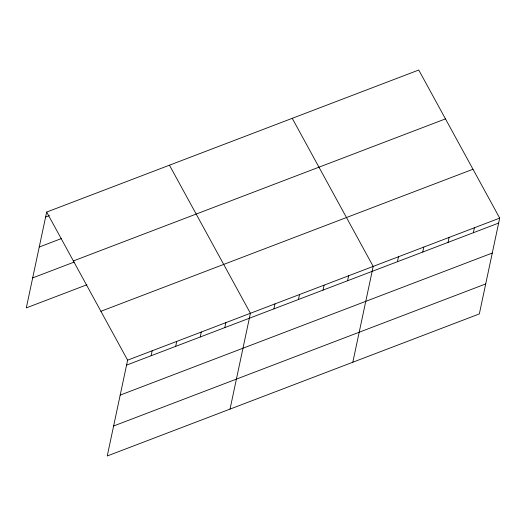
<?xml version="1.0" encoding="UTF-8"?>
<svg xmlns="http://www.w3.org/2000/svg" width="526" height="526" viewBox="0 0 526 526"><rect width="100%" height="100%" fill="white"/><g stroke="black" fill="none" stroke-linecap="round" stroke-linejoin="round"><path stroke-width="0.79" d="M46.669 212.07L127.614 360.159L107.245 455.976L479.331 313.93L499.7 218.106L418.755 70.024L46.669 212.07L26.3 307.894L86.928 284.75M151.113 355.747L152.172 350.783M175.671 346.371L176.729 341.407M200.228 336.995L201.287 332.031M224.786 327.619L225.845 322.655M230.033 409.103L250.402 313.279L169.457 165.197M273.908 308.867L274.96 303.91M298.466 299.491L299.518 294.534M323.023 290.115L324.075 285.158M347.581 280.739L348.633 275.782M352.821 362.223L373.19 266.406L292.246 118.317M397.439 261.705L398.491 256.747M422.74 252.046L423.792 247.089M448.04 242.387L449.099 237.423M473.341 232.729L474.399 227.765M45.611 217.034L49.451 215.568M39.24 247.016L61.496 238.521M73.377 260.942L445.469 118.889M32.671 277.906L74.113 262.086M100.9 311.293L472.986 169.24M127.614 360.159L499.7 218.106M126.556 365.116L498.648 223.07M120.184 395.105L492.27 253.052M113.616 425.994L485.708 283.941"/></g></svg>
